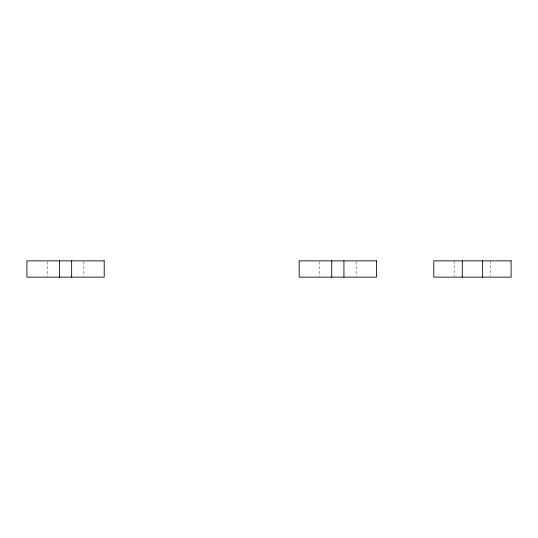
<?xml version="1.0" encoding="UTF-8"?>
<svg xmlns="http://www.w3.org/2000/svg" width="538" height="538" viewBox="0 0 538 538"><rect width="100%" height="100%" fill="white"/><g stroke="black" fill="none" stroke-linecap="round" stroke-linejoin="round"><path stroke-width="0.4" stroke-dasharray="2.69 2.02" d="M490.757 260.863L490.757 276.324M454.133 260.863L454.133 276.324M356.149 261.676L356.149 276.324M319.525 261.676L319.525 276.324M83.867 261.676L83.867 276.324M47.243 261.676L47.243 276.324"/><path stroke-width="0.81" d="M482.62 260.863L482.62 277.137M462.276 260.863L462.276 277.137M343.937 260.863L343.937 277.137M331.731 260.863L331.731 277.137M71.655 260.863L71.655 277.137M59.449 260.863L59.449 277.137M104.211 260.863L26.9 260.863L26.9 277.137L104.211 277.137L104.211 260.863M376.492 260.863L299.182 260.863L299.182 277.137L376.492 277.137L376.492 260.863M511.1 260.863L433.789 260.863L433.789 277.137L511.1 277.137L511.1 260.863"/></g></svg>
